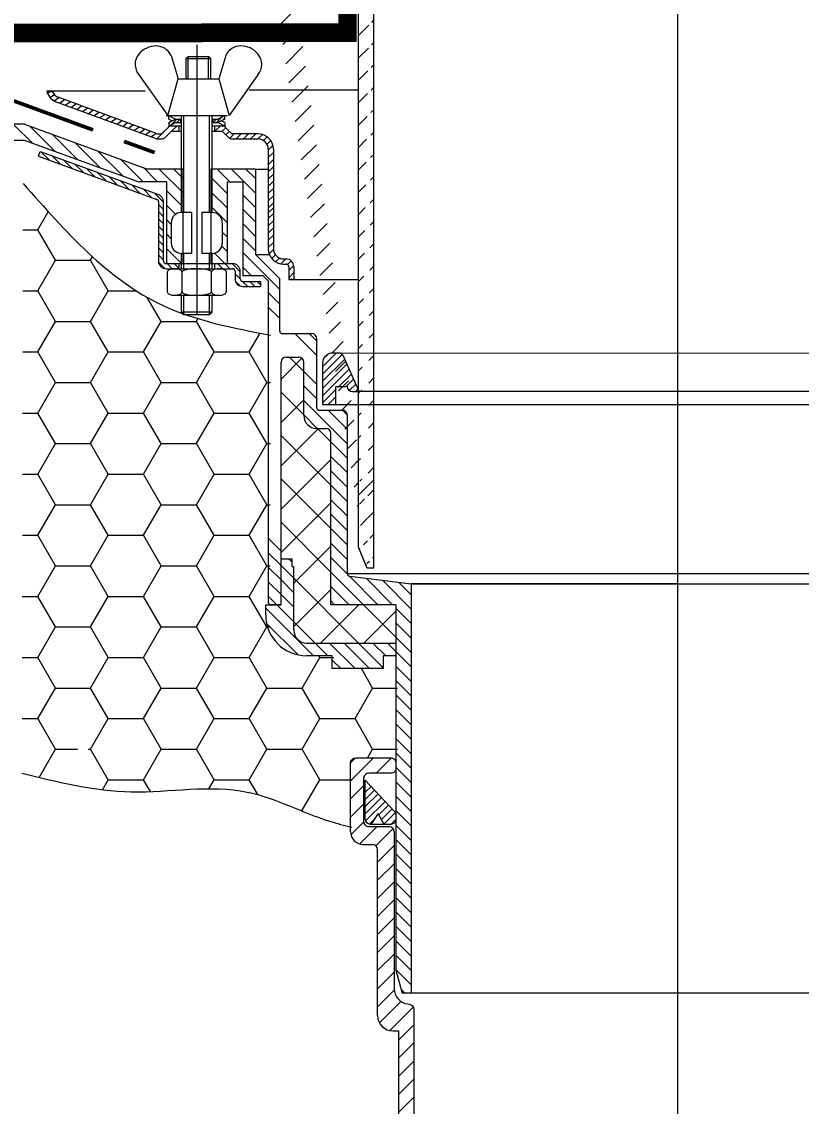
# Model space of a CAD drawing. Header units: millimetres. Extents: x -136099598 to 11807193, y 0 to 779331.
# Drawn here: x 724103 to 724805, y 384367 to 385343 of the extents above; entities that cross this region are included whole.
import ezdxf

# ---------------------------------------------------------------- set-up
doc = ezdxf.new("R2010")
doc.units = ezdxf.units.MM
doc.header["$MEASUREMENT"] = 0
doc.linetypes.add('ГОСТ 2.303 4', pattern=[7, 5, -2, 0])
doc.layers.add('АР_Кровельный аэратор', color=250, linetype='Continuous')
doc.layers.add('Штриховка', color=7, linetype='Continuous', lineweight=5)

msp = doc.modelspace()

# ---------------------------------------------------------------- hatches: boundary and pattern name
at = {"layer": 'АР_Кровельный аэратор', "lineweight": 15}
h = msp.add_hatch(dxfattribs=at)
h.set_pattern_fill('ANSI31', color=256, scale=4.48, style=0)
h.set_pattern_definition([(45, (501265.037, 412872.382), (-10.0578869, 10.0578869), [])])
h.paths.add_polyline_path([(723880.779, 385769.336), (723880.782, 385757.837), (723949.306, 385757.852), (723957.234, 385765.783), (723957.233, 385769.352)])
h.paths.add_polyline_path([(723966.891, 385769.354), (723966.894, 385759.356), (723970.564, 385757.856), (724039.226, 385757.87), (724057.013, 385750.093, -0.6266697), (724065.77, 385746.265), (724205.883, 385685.004), (724231.294, 385685.004), (724231.294, 385608.359, 0.0559229), (724231.803, 385608.302), (724245.584, 385608.301), (724245.584, 385617.499, -0.4142136), (724236.385, 385626.698), (724236.385, 385645.095, -0.4142136), (724245.584, 385654.294), (724245.584, 385696.502), (724207.937, 385696.502), (724042.696, 385769.37)])
edge = h.paths.add_edge_path()
edge.add_line((724312.355, 385697.055), (724272.022, 385697.055))
edge.add_line((724272.022, 385697.055), (724272.029, 385608.3))
edge.add_line((724312.355, 385619.865), (724334.202, 385598.018))
edge.add_line((724312.355, 385697.055), (724312.355, 385619.865))
edge.add_line((724300.854, 385600.842), (724300.854, 385680.957))
edge.add_arc((724319.424, 385594.703), 4.599, 0, 85.307492)
edge.add_line((724324.024, 385555.784), (724324.024, 385594.703))
edge.add_line((724406.005, 385551.678), (724324.024, 385555.784))
edge.add_line((724334.202, 385569.09), (724334.202, 385598.018))
edge.add_line((724419.758, 385564.805), (724334.202, 385569.09))
edge.add_line((724419.994, 384851.447), (724419.813, 385564.805))
edge.add_line((724406.196, 384870.195), (724406.005, 385551.678))
edge.add_line((724287.474, 385685.556), (724287.474, 385608.3))
edge.add_line((724296.255, 385685.556), (724287.474, 385685.556))
edge.add_line((724272.031, 385608.301), (724291.595, 385608.301))
edge.add_line((724413.918, 384851.447), (724406.196, 384870.195))
edge.add_line((724419.994, 384852.716), (724418.723, 384851.447))
edge.add_line((724419.994, 384851.447), (724413.918, 384851.447))
edge = h.paths.add_edge_path(flags=17)
edge.add_arc((724296.255, 385680.957), 4.599, 0, 90)
h = msp.add_hatch(dxfattribs=at)
h.set_pattern_fill('HONEY', color=256, scale=10, style=0)
h.set_pattern_definition([(0, (-84634.728, 159383.702), (47.625, 27.49630645), [31.75, -63.5]), (120, (-84634.728, 159383.702), (-47.6249999, 27.4963066), [31.75, -63.5]), (60, (-84634.728, 159383.702), (1e-07, 54.9926131), [-63.5, 31.75])])
edge = h.paths.add_edge_path()
edge.add_spline(control_points=[(724103.965, 385197.525), (724142.202, 385154.239), (724203.596, 385084.738), (724293.122, 385067.528), (724326.891, 385061.037)], knot_values=[0, 0, 0, 0, 5.9534439, 9.5590385, 9.5590385, 9.5590385, 9.5590385], degree=3, periodic=0)
edge.add_line((724326.891, 385061.037), (724326.454, 384821.468))
edge.add_arc((724328.753, 384821.464), 2.3, 539.89551, 629.89551)
edge.add_line((724328.749, 384819.164), (724324.151, 384819.172))
edge.add_line((724324.151, 384819.172), (724324.135, 384809.974))
edge.add_arc((724360.93, 384809.906), 36.795, 539.89551, 629.89551)
edge.add_line((724360.863, 384773.111), (724383.893, 384773.069))
edge.add_line((724383.893, 384773.069), (724383.872, 384761.571))
edge.add_line((724383.872, 384761.571), (724430.571, 384761.486))
edge.add_line((724430.571, 384761.486), (724429.873, 384762.185))
edge.add_line((724429.873, 384762.185), (724429.893, 384772.986))
edge.add_line((724429.893, 384772.986), (724441.35, 384772.965))
edge.add_line((724441.35, 384772.965), (724441.174, 384676.456))
edge.add_arc((724436.575, 384676.465), 4.599, 359.89551, 449.89551)
edge.add_line((724436.583, 384681.064), (724404.898, 384681.122))
edge.add_arc((724404.89, 384676.523), 4.599, 449.89551, 539.89551)
edge.add_line((724400.291, 384676.531), (724400.184, 384618.22))
edge.add_spline(control_points=[(724400.184, 384618.22), (724393.376, 384619.911), (724361.199, 384627.908), (724299.434, 384662.386), (724211.117, 384644.212), (724152.775, 384655.075), (724128.827, 384660.618)], knot_values=[0.9443372, 0.9443372, 0.9443372, 0.9443372, 1.6963413, 4.4985026, 8.2293539, 10.8517749, 10.8517749, 10.8517749, 10.8517749], degree=3, periodic=0)
edge.add_line((724128.827, 384660.618), (724152.326, 384691.371))
edge.add_arc((724157.912, 384691.361), 5.586, 539.89551, 719.89551)
edge.add_arc((724157.912, 384691.361), 5.586, 359.89551, 539.89551)
edge.add_line((724152.326, 384691.371), (724128.827, 384660.618))
edge.add_spline(control_points=[(724128.827, 384660.618), (724120.203, 384662.613), (724111.596, 384664.747), (724102.989, 384666.88)], knot_values=[0, 0, 0, 0, 0.9443372, 0.9443372, 0.9443372, 0.9443372], degree=3, periodic=0)
edge.add_line((724102.989, 384666.88), (724103.964, 385197.526))
h = msp.add_hatch(dxfattribs=at)
h.set_pattern_fill('KOVY', color=256, scale=4.599383, style=0)
h.set_pattern_definition([(45, (711215.104, 386866.9703), (-3.252255, 3.252255), [])])
h.paths.add_polyline_path([(724373.597, 384998.719), (724385.724, 384998.719), (724385.724, 385014.865), (724395.901, 385014.865, 0.4170965), (724400.5, 385010.22), (724406.742, 385010.22), (724392.471, 385042.218, 0.2960412), (724388.27, 385044.944), (724382.796, 385044.944, 0.4142136), (724373.597, 385035.746)])
h = msp.add_hatch(dxfattribs=at)
h.set_pattern_fill('KOVY', color=256, scale=11.498458, style=0)
h.set_pattern_definition([(45, (718860.08, 383088.834), (-8.130637, 8.130637), [])])
edge = h.paths.add_edge_path()
edge.add_line((724441.963, 384164.553), (724455.761, 384164.553))
edge.add_line((724455.761, 384164.553), (724455.761, 384454.417))
edge.add_arc((724451.162, 384454.417), 4.599, 0, 82.971677)
edge.add_line((724451.724, 384458.982), (724450.331, 384459.154))
edge.add_arc((724452.019, 384472.848), 13.798, 180, 262.971677, ccw=False)
edge.add_line((724438.221, 384472.848), (724438.221, 384614.162))
edge.add_arc((724433.622, 384614.162), 4.599, 360, 450)
edge.add_line((724433.622, 384618.761), (724415.224, 384618.761))
edge.add_arc((724415.224, 384623.361), 4.599, 180, 270, ccw=False)
edge.add_line((724410.625, 384623.361), (724410.625, 384662.198))
edge.add_arc((724415.224, 384662.198), 4.599, 90, 180, ccw=False)
edge.add_line((724415.224, 384666.798), (724435.184, 384666.798))
edge.add_arc((724435.184, 384671.397), 4.599, 270, 360)
edge.add_line((724439.783, 384671.397), (724439.783, 384675.996))
edge.add_arc((724435.184, 384675.996), 4.599, 0, 90)
edge.add_line((724435.184, 384680.596), (724403.499, 384680.596))
edge.add_arc((724403.499, 384675.996), 4.599, 90, 180)
edge.add_line((724398.9, 384675.996), (724398.9, 384614.162))
edge.add_arc((724410.398, 384614.162), 11.498, 180, 270)
edge.add_line((724410.398, 384602.663), (724418.677, 384602.663))
edge.add_arc((724418.677, 384598.064), 4.599, 0, 90, ccw=False)
edge.add_line((724423.276, 384598.064), (724423.276, 384448.669))
edge.add_arc((724437.074, 384448.669), 13.798, 180, 270)
edge.add_line((724437.074, 384434.87), (724441.963, 384434.87))
edge.add_line((724441.963, 384434.87), (724441.963, 384164.553))
edge = h.paths.add_edge_path()
edge.add_line((724929.737, 384164.553), (724943.535, 384164.553))
edge.add_line((724943.535, 384164.553), (724943.535, 384434.87))
edge.add_line((724943.535, 384434.87), (724948.424, 384434.87))
edge.add_arc((724948.424, 384448.669), 13.798, 270, 360)
edge.add_line((724962.222, 384448.669), (724962.222, 384598.064))
edge.add_arc((724966.821, 384598.064), 4.599, 90, 180, ccw=False)
edge.add_line((724966.821, 384602.663), (724975.1, 384602.663))
edge.add_arc((724975.1, 384614.162), 11.498, 270, 360)
edge.add_line((724986.598, 384614.162), (724986.598, 384675.996))
edge.add_arc((724981.999, 384675.996), 4.599, 360, 450)
edge.add_line((724981.999, 384680.596), (724950.314, 384680.596))
edge.add_arc((724950.314, 384675.996), 4.599, 90, 180)
edge.add_line((724945.715, 384675.996), (724945.715, 384671.397))
edge.add_arc((724950.314, 384671.397), 4.599, 180, 270)
edge.add_line((724950.314, 384666.798), (724970.274, 384666.798))
edge.add_arc((724970.274, 384662.198), 4.599, 0, 90, ccw=False)
edge.add_line((724974.873, 384662.198), (724974.873, 384623.361))
edge.add_arc((724970.274, 384623.361), 4.599, -90, 0, ccw=False)
edge.add_line((724970.274, 384618.761), (724951.876, 384618.761))
edge.add_arc((724951.876, 384614.162), 4.599, 90, 180)
edge.add_line((724947.277, 384614.162), (724947.277, 384472.848))
edge.add_arc((724933.479, 384472.848), 13.798, -82.971677, 0, ccw=False)
edge.add_line((724935.167, 384459.154), (724933.774, 384458.982))
edge.add_arc((724934.336, 384454.417), 4.599, 97.028323, 180)
edge.add_line((724929.737, 384454.417), (724929.737, 384164.553))

# ---------------------------------------------------------------- linework, layer by layer
for p, q in [((724693.622, 384164.553), (724693.411, 386199.429)), ((724419.994, 384851.447), (724419.813, 385564.805)), ((724406.196, 384870.195), (724406.005, 385551.678)), ((724260.375, 385322.26), (724260.391, 385079.49)), ((724237.282, 385312.742), (724243.497, 385291.815)), ((724252.698, 385311.882), (724250.859, 385310.042)), ((724250.859, 385310.042), (724272.936, 385310.047)), ((724250.862, 385291.817), (724250.859, 385310.042)), ((724252.698, 385311.882), (724271.096, 385311.886)), ((724252.702, 385291.817), (724252.698, 385311.882)), ((724271.096, 385311.886), (724272.936, 385310.047)), ((724271.1, 385291.821), (724271.096, 385311.886)), ((724272.939, 385291.821), (724272.936, 385310.047)), ((724286.498, 385312.752), (724280.292, 385291.823)), ((724208.339, 385295.397), (724234.305, 385258.698)), ((724234.305, 385258.698), (724243.497, 385291.815)), ((724243.497, 385291.815), (724280.292, 385291.823)), ((724280.292, 385291.823), (724289.498, 385258.709)), ((724315.448, 385295.419), (724289.498, 385258.709)), ((724125.315, 385280.85), (724130.396, 385280.043)), ((724125.903, 385278.878), (724127.978, 385280.427)), ((724128.251, 385274.891), (724131.947, 385277.65)), ((724131.872, 385271.854), (724136.072, 385274.989)), ((724223.199, 385237.922), (724134.019, 385270.844)), ((724224.02, 385242.522), (724135.611, 385275.159)), ((724136.822, 385269.81), (724141.216, 385273.09)), ((724141.966, 385267.91), (724146.361, 385271.191)), ((724147.111, 385266.011), (724151.506, 385269.291)), ((724152.256, 385264.112), (724156.651, 385267.392)), ((724157.401, 385262.213), (724161.795, 385265.493)), ((724162.545, 385260.313), (724166.94, 385263.594)), ((724167.69, 385258.414), (724172.085, 385261.694)), ((724172.835, 385256.515), (724177.23, 385259.795)), ((724105.239, 385250.847), (723887.857, 385250.847)), ((724112.013, 385234.126), (724095.66, 385250.479)), ((724105.239, 385250.847), (724215.94, 385210.568)), ((724177.98, 385254.616), (724182.374, 385257.896)), ((724183.124, 385252.716), (724187.519, 385255.997)), ((724188.269, 385250.817), (724192.664, 385254.097)), ((724193.414, 385248.918), (724197.809, 385252.198)), ((724198.559, 385247.018), (724202.953, 385250.299)), ((724232.786, 385258.793), (724287.979, 385258.793)), ((724235.176, 385255.573), (724235.176, 385258.793)), ((724235.176, 385258.793), (724241.318, 385255.573)), ((724235.176, 385255.573), (724238.247, 385253.964)), ((724235.176, 385252.354), (724241.318, 385255.573)), ((724235.176, 385251.701), (724236.548, 385253.073)), ((724235.176, 385249.134), (724241.318, 385252.354)), ((724235.176, 385252.354), (724235.176, 385249.134)), ((724236.617, 385249.89), (724242.301, 385255.573)), ((724241.318, 385255.573), (724246.593, 385255.573)), ((724241.318, 385252.354), (724246.593, 385252.354)), ((724242.333, 385252.354), (724245.553, 385255.573)), ((724245.586, 385252.354), (724245.664, 385252.432)), ((724245.664, 385255.573), (724245.664, 385252.354)), ((724246.593, 385171.478), (724246.593, 385258.793)), ((724248.893, 385171.478), (724248.893, 385258.793)), ((724271.89, 385171.478), (724271.89, 385258.793)), ((724274.189, 385171.478), (724274.189, 385258.793)), ((724274.189, 385255.573), (724279.446, 385255.573)), ((724274.189, 385252.354), (724279.446, 385252.354)), ((724275.1, 385252.598), (724278.075, 385255.573)), ((724275.1, 385252.354), (724275.1, 385255.573)), ((724278.108, 385252.354), (724283.4, 385257.646)), ((724285.589, 385258.793), (724279.446, 385255.573)), ((724285.589, 385255.573), (724279.446, 385252.354)), ((724285.589, 385249.134), (724279.446, 385252.354)), ((724285.589, 385252.354), (724282.517, 385253.964)), ((724283.469, 385254.462), (724285.589, 385256.582)), ((724285.589, 385255.573), (724285.589, 385258.793)), ((724285.589, 385252.354), (724285.589, 385249.134)), ((724132.463, 385226.685), (724110.052, 385249.096)), ((724152.913, 385219.244), (724130.502, 385241.655)), ((724203.703, 385245.119), (724208.098, 385248.4)), ((724208.848, 385243.22), (724213.243, 385246.5)), ((724213.993, 385241.321), (724218.388, 385244.601)), ((724219.137, 385239.421), (724223.532, 385242.702)), ((724224.365, 385237.638), (724235.293, 385248.566)), ((724225.613, 385242.237), (724228.707, 385242.237)), ((724234.259, 385247.789), (724228.707, 385242.237)), ((724237.512, 385244.537), (724231.96, 385238.985)), ((724246.593, 385249.134), (724235.176, 385249.134)), ((724237.512, 385244.537), (724246.612, 385244.537)), ((724237.768, 385244.537), (724242.368, 385249.136)), ((724244.273, 385244.537), (724244.313, 385244.576)), ((724244.313, 385249.136), (724244.313, 385244.537)), ((724285.588, 385249.134), (724274.189, 385249.134)), ((724274.209, 385244.537), (724274.189, 385244.537)), ((724274.209, 385244.537), (724283.309, 385244.537)), ((724276.508, 385249.136), (724276.508, 385244.537)), ((724276.796, 385244.537), (724281.395, 385249.136)), ((724283.3, 385244.537), (724286.557, 385247.794)), ((724288.861, 385238.985), (724283.309, 385244.537)), ((724286.557, 385241.289), (724289.809, 385244.541)), ((724292.113, 385242.237), (724286.562, 385247.789)), ((724289.95, 385238.178), (724294.01, 385242.237)), ((724315.603, 385242.237), (724292.113, 385242.237)), ((724295.915, 385237.638), (724300.514, 385242.237)), ((724302.419, 385237.638), (724307.018, 385242.237)), ((724308.924, 385237.638), (724313.523, 385242.237)), ((724315.428, 385237.638), (724319.473, 385241.683)), ((724320.513, 385236.218), (724323.819, 385239.524)), ((723878.659, 385236.685), (724104.98, 385236.685)), ((724104.98, 385236.685), (724208.361, 385199.069)), ((724173.363, 385211.803), (724150.952, 385234.214)), ((724224.791, 385237.638), (724228.707, 385237.638)), ((724292.113, 385237.638), (724315.603, 385237.638)), ((724323.666, 385232.866), (724327.006, 385236.207)), ((724324.801, 385227.498), (724329.009, 385231.705)), ((724117.828, 385222.058), (724119.401, 385226.38)), ((724117.828, 385222.058), (724224.4, 385183.268)), ((724119.401, 385226.38), (724225.974, 385187.59)), ((724127.66, 385218.479), (724119.964, 385226.175)), ((724137.887, 385214.757), (724130.191, 385222.452)), ((724193.812, 385204.363), (724171.402, 385226.773)), ((724324.801, 385228.439), (724324.801, 385138.822)), ((724324.801, 385220.993), (724329.401, 385225.592)), ((724329.401, 385228.439), (724329.401, 385138.822)), ((724148.114, 385211.034), (724140.418, 385218.73)), ((724158.341, 385207.312), (724150.645, 385215.008)), ((724168.567, 385203.59), (724160.872, 385211.285)), ((724212.115, 385199.069), (724191.852, 385219.333)), ((724225.124, 385199.069), (724212.301, 385211.892)), ((724247.734, 385210.568), (724215.94, 385210.568)), ((724247.736, 385189.466), (724226.635, 385210.568)), ((724247.735, 385202.476), (724239.644, 385210.568)), ((724247.734, 385210.568), (724247.742, 385125.484)), ((724313.268, 385210.574), (724273.031, 385210.57)), ((724273.031, 385210.57), (724273.038, 385125.484)), ((724290.171, 385199.067), (724278.668, 385210.57)), ((724313.3, 385188.947), (724291.676, 385210.572)), ((724313.3, 385201.956), (724304.683, 385210.573)), ((724313.3, 385210.574), (724324.801, 385210.574)), ((724313.3, 385210.574), (724313.3, 385133.562)), ((724324.801, 385214.488), (724329.401, 385219.088)), ((724324.801, 385207.984), (724329.401, 385212.583)), ((724178.794, 385199.867), (724171.099, 385207.563)), ((724189.021, 385196.145), (724181.325, 385203.84)), ((724288.003, 385188.226), (724273.032, 385203.197)), ((724324.801, 385201.479), (724329.401, 385206.079)), ((724199.248, 385192.423), (724191.552, 385200.118)), ((724209.475, 385188.7), (724201.779, 385196.396)), ((724233.023, 385199.069), (724208.361, 385199.069)), ((724219.702, 385184.978), (724212.006, 385192.673)), ((724233.023, 385199.069), (724233.023, 385125.484)), ((724247.737, 385176.456), (724233.023, 385191.17)), ((724288.003, 385199.067), (724301.807, 385199.067)), ((724288.003, 385125.484), (724288.003, 385199.067)), ((724301.807, 385199.067), (724301.799, 385114.539)), ((724324.801, 385194.975), (724329.401, 385199.574)), ((724324.801, 385188.47), (724329.401, 385193.07)), ((724230.513, 385180.671), (724222.233, 385188.951)), ((724225.914, 385181.107), (724225.913, 385127.785)), ((724230.513, 385127.785), (724230.513, 385181.107)), ((724288.003, 385175.217), (724273.033, 385190.187)), ((724313.3, 385175.938), (724301.806, 385187.432)), ((724324.801, 385181.966), (724329.401, 385186.565)), ((724230.513, 385167.662), (724225.913, 385172.262)), ((724230.513, 385174.167), (724225.914, 385178.766)), ((724241.348, 385169.836), (724233.023, 385178.161)), ((724255.792, 385171.478), (724246.593, 385171.478)), ((724255.792, 385171.478), (724255.792, 385134.683)), ((724274.189, 385171.478), (724264.99, 385171.478)), ((724264.99, 385171.478), (724264.99, 385134.683)), ((724288.003, 385162.208), (724273.034, 385177.177)), ((724313.3, 385162.929), (724301.805, 385174.424)), ((724324.801, 385175.461), (724329.401, 385180.061)), ((724324.801, 385171.125), (724329.401, 385175.724)), ((724230.513, 385161.158), (724225.913, 385165.757)), ((724237.394, 385160.781), (724233.023, 385165.152)), ((724237.394, 385162.279), (724237.394, 385143.882)), ((724283.388, 385162.279), (724283.388, 385143.882)), ((724324.801, 385165.939), (724329.401, 385170.538)), ((724324.801, 385159.434), (724329.401, 385164.034)), ((724230.513, 385154.653), (724225.913, 385159.253)), ((724230.513, 385148.149), (724225.913, 385152.748)), ((724237.394, 385147.772), (724233.023, 385152.143)), ((724288.003, 385149.199), (724283.388, 385153.814)), ((724313.3, 385149.92), (724301.803, 385161.417)), ((724324.801, 385152.93), (724329.401, 385157.529)), ((724230.513, 385141.644), (724225.913, 385146.244)), ((724313.3, 385136.911), (724301.802, 385148.409)), ((724324.801, 385146.425), (724329.401, 385151.025)), ((724324.801, 385139.921), (724329.401, 385144.52)), ((724230.513, 385135.14), (724225.913, 385139.739)), ((724230.513, 385128.635), (724225.913, 385133.235)), ((724246.673, 385125.484), (724233.023, 385139.133)), ((724255.792, 385134.683), (724246.593, 385134.683)), ((724246.593, 385120.885), (724246.593, 385134.683)), ((724248.893, 385120.885), (724248.893, 385134.683)), ((724274.189, 385134.683), (724264.99, 385134.683)), ((724271.89, 385120.885), (724271.89, 385134.683)), ((724274.189, 385120.885), (724274.189, 385134.683)), ((724285.7, 385125.484), (724276.264, 385134.92)), ((724288.003, 385136.19), (724282.99, 385141.204)), ((724335.147, 385102.055), (724301.801, 385135.401)), ((724313.3, 385133.562), (724325.839, 385133.572)), ((724313.3, 385133.562), (724335.147, 385111.715)), ((724325.595, 385134.21), (724329.433, 385138.048)), ((724327.944, 385130.055), (724331.22, 385133.33)), ((724231.661, 385120.983), (724226.01, 385126.633)), ((724232.812, 385125.485), (724247.744, 385125.485)), ((724233.664, 385125.484), (724233.023, 385126.124)), ((724233.023, 385125.484), (724247.742, 385125.484)), ((724238.262, 385120.886), (724233.663, 385125.485)), ((724244.311, 385121.342), (724240.167, 385125.485)), ((724244.311, 385125.485), (724244.311, 385120.886)), ((724247.742, 385125.484), (724288.003, 385125.484)), ((724273.04, 385125.485), (724292.604, 385125.485)), ((724276.506, 385125.485), (724276.506, 385120.886)), ((724283.794, 385120.886), (724279.194, 385125.485)), ((724290.298, 385120.886), (724285.699, 385125.485)), ((724299.503, 385118.185), (724292.203, 385125.485)), ((724309.654, 385114.539), (724301.8, 385122.393)), ((724331.428, 385127.034), (724334.826, 385130.433)), ((724336.143, 385125.244), (724340.522, 385129.623)), ((724338.599, 385129.623), (724340.897, 385129.623)), ((724338.599, 385125.024), (724340.897, 385125.024)), ((724342.092, 385124.689), (724345.375, 385127.972)), ((724343.197, 385119.29), (724347.711, 385123.804)), ((724343.197, 385122.724), (724343.197, 385111.226)), ((724347.797, 385122.724), (724347.796, 385111.226)), ((724232.812, 385120.886), (724244.311, 385120.886)), ((724233.837, 385117.807), (724233.837, 385100.045)), ((724240.475, 385120.885), (724280.307, 385120.885)), ((724244.311, 385120.886), (724247.744, 385120.886)), ((724247.114, 385100.045), (724247.114, 385117.833)), ((724247.744, 385120.886), (724276.506, 385120.886)), ((724260.391, 385120.885), (724260.391, 385120.885)), ((724260.391, 385120.885), (724260.391, 385120.885)), ((724273.668, 385100.045), (724273.668, 385117.807)), ((724276.506, 385120.886), (724292.604, 385120.886)), ((724286.946, 385117.807), (724286.946, 385100.045)), ((724294.904, 385118.586), (724294.904, 385111.781)), ((724299.506, 385111.678), (724294.904, 385116.28)), ((724299.503, 385111.781), (724299.503, 385118.586)), ((724320.2, 385114.539), (724301.799, 385114.539)), ((724324.798, 385109.941), (724320.2, 385114.539)), ((724343.197, 385112.785), (724347.797, 385117.385)), ((724299.345, 385105.334), (724295.357, 385109.323)), ((724306.302, 385104.882), (724301.701, 385109.483)), ((724301.803, 385109.481), (724317.898, 385109.481)), ((724301.803, 385104.882), (724317.898, 385104.882)), ((724312.807, 385104.882), (724308.207, 385109.481)), ((724317.898, 385106.295), (724314.712, 385109.481)), ((724317.898, 385109.481), (724317.898, 385104.882)), ((724324.798, 385109.941), (724324.798, 384820.798)), ((724335.147, 385064.796), (724335.147, 385111.715)), ((724347.796, 385111.226), (724343.197, 385111.226)), ((724240.475, 385096.968), (724280.307, 385096.968)), ((724246.593, 385081.79), (724246.593, 385096.968)), ((724248.893, 385079.49), (724248.893, 385096.968)), ((724271.89, 385079.49), (724271.89, 385096.968)), ((724274.189, 385081.79), (724274.189, 385096.968)), ((724335.147, 385089.046), (724324.798, 385099.395)), ((724335.147, 385076.037), (724324.798, 385086.386)), ((724248.893, 385079.49), (724246.593, 385081.79)), ((724274.189, 385081.79), (724246.593, 385081.79)), ((724271.89, 385079.49), (724248.893, 385079.49)), ((724271.89, 385079.49), (724274.189, 385081.79)), ((724337.447, 385062.496), (724363.893, 385062.496)), ((724337.447, 385062.496), (724363.893, 385062.496)), ((724368.492, 385042.692), (724348.688, 385062.496)), ((724355.846, 385062.496), (724363.895, 385062.496)), ((724368.492, 385055.701), (724361.697, 385062.496)), ((724368.492, 384995.805), (724368.492, 385057.897)), ((724388.27, 385044.944), (724382.796, 385044.944)), ((724388.27, 385044.944), (724999.192, 385045.04)), ((724336.3, 384818.499), (724336.3, 385036.74)), ((724336.302, 385021.548), (724355.066, 385040.312)), ((724340.899, 385041.339), (724352.168, 385041.339)), ((724356.769, 385028.397), (724343.827, 385041.339)), ((724356.767, 384988.676), (724356.767, 385036.74)), ((724373.597, 385035.746), (724373.597, 384998.719)), ((724406.742, 385010.22), (724392.471, 385042.218)), ((724368.492, 385016.673), (724356.767, 385028.399)), ((724368.492, 385003.664), (724356.767, 385015.39)), ((724356.769, 384989.37), (724336.302, 385009.837)), ((724385.724, 384998.719), (724385.724, 385014.865)), ((724385.724, 385014.865), (724395.901, 385014.865)), ((724395.901, 385014.865), (724395.901, 385014.82)), ((724400.5, 385010.22), (724406.742, 385010.22)), ((724980.732, 385010.31), (724406.742, 385010.22)), ((724336.302, 384982.521), (724356.769, 385002.988)), ((724396.089, 384963.059), (724356.767, 385002.381)), ((724373.597, 384998.719), (724385.724, 384998.719)), ((724385.724, 384998.719), (725001.753, 384998.816)), ((724368.961, 384977.178), (724356.767, 384989.372)), ((724370.792, 384993.506), (724391.489, 384993.506)), ((724396.089, 384976.068), (724378.651, 384993.506)), ((724396.085, 384989.08), (724391.664, 384993.502)), ((724396.089, 384846.308), (724396.089, 384988.906)), ((724336.302, 384943.494), (724370.215, 384977.408)), ((724368.266, 384977.178), (724376.545, 384977.178)), ((724381.146, 384964.993), (724368.731, 384977.408)), ((724381.146, 384925.966), (724336.302, 384970.81)), ((724381.144, 384818.499), (724381.144, 384972.578)), ((724396.089, 384950.05), (724381.144, 384964.995)), ((724336.302, 384904.467), (724381.146, 384949.311)), ((724396.089, 384937.041), (724381.144, 384951.986)), ((724396.089, 384924.032), (724381.144, 384938.977)), ((724381.146, 384886.939), (724336.302, 384931.783)), ((724396.089, 384911.023), (724381.144, 384925.968)), ((724336.302, 384865.44), (724381.146, 384910.284)), ((724396.089, 384898.014), (724381.144, 384912.959)), ((724396.089, 384885.005), (724381.144, 384899.95)), ((724381.146, 384847.912), (724336.302, 384892.756)), ((724396.089, 384871.996), (724381.144, 384886.941)), ((724336.3, 384866.74), (724324.798, 384878.241)), ((724347.797, 384837.908), (724381.146, 384871.257)), ((724396.089, 384858.987), (724381.144, 384873.932)), ((724413.918, 384851.447), (724406.196, 384870.195)), ((724336.3, 384853.731), (724324.798, 384865.232)), ((724336.298, 384818.499), (724336.298, 384859.893)), ((724336.298, 384859.893), (724346.417, 384859.893)), ((724346.417, 384856.623), (724343.147, 384859.893)), ((724346.417, 384852.994), (724346.417, 384859.893)), ((724396.117, 384845.95), (724381.144, 384860.923)), ((724336.3, 384840.722), (724324.798, 384852.223)), ((724347.797, 384842.234), (724336.298, 384853.732)), ((724346.417, 384852.994), (724347.797, 384852.994)), ((724347.797, 384795.502), (724347.797, 384852.994)), ((724419.994, 384851.447), (724413.918, 384851.447)), ((724347.797, 384829.225), (724336.298, 384840.723)), ((724406.028, 384784.003), (724347.797, 384842.234)), ((724410.559, 384818.499), (724381.144, 384847.914)), ((724396.089, 384846.613), (724989.409, 384846.613)), ((724423.568, 384818.499), (724398.03, 384844.037)), ((724398.11, 384844.025), (724453.581, 384837.257)), ((724436.577, 384818.499), (724412.849, 384842.227)), ((724453.581, 384814.504), (724427.666, 384840.419)), ((724336.3, 384827.713), (724324.798, 384839.214)), ((724347.797, 384798.881), (724381.146, 384832.23)), ((724397.55, 384818.499), (724381.144, 384834.905)), ((724453.581, 384827.513), (724442.483, 384838.611)), ((724453.581, 384837.257), (724931.917, 384837.257)), ((724693.653, 384837.187), (724453.581, 384837.187)), ((724453.581, 384837.187), (724453.581, 384468.945)), ((724332.505, 384818.499), (724324.798, 384826.205)), ((724347.797, 384816.216), (724336.298, 384827.714)), ((724384.541, 384818.499), (724381.144, 384821.896)), ((724322.5, 384809.3), (724322.5, 384818.499)), ((724322.5, 384818.499), (724336.298, 384818.499)), ((724365.49, 384772.505), (724322.5, 384815.494)), ((724336.3, 384818.499), (724327.098, 384818.499)), ((724347.797, 384803.207), (724332.505, 384818.499)), ((724371.946, 384784.003), (724406.442, 384818.499)), ((724439.783, 384818.499), (724381.144, 384818.499)), ((724439.785, 384789.273), (724410.559, 384818.499)), ((724410.973, 384784.003), (724439.785, 384812.814)), ((724439.783, 384818.499), (724439.783, 384489.643)), ((724453.581, 384801.495), (724439.783, 384815.293)), ((724351.685, 384773.3), (724323.296, 384801.69)), ((724367, 384784.003), (724347.797, 384803.207)), ((724453.581, 384788.486), (724439.783, 384802.284)), ((724359.295, 384784.003), (724439.785, 384784.003)), ((724378.499, 384772.505), (724367, 384784.003)), ((724403.006, 384761.006), (724380.009, 384784.003)), ((724416.015, 384761.006), (724393.018, 384784.003)), ((724428.326, 384761.705), (724406.028, 384784.003)), ((724430.535, 384772.505), (724419.037, 384784.003)), ((724439.785, 384776.264), (724432.046, 384784.003)), ((724453.581, 384775.477), (724439.783, 384789.275)), ((724382.326, 384772.505), (724359.295, 384772.505)), ((724382.326, 384761.006), (724382.326, 384772.505)), ((724439.785, 384772.505), (724428.326, 384772.505)), ((724428.326, 384772.505), (724428.326, 384761.006)), ((724453.581, 384762.468), (724439.783, 384776.266)), ((724389.997, 384761.006), (724382.326, 384768.677)), ((724453.581, 384749.459), (724439.783, 384763.257)), ((724428.326, 384761.006), (724382.326, 384761.006)), ((724453.581, 384736.45), (724439.783, 384750.248)), ((724453.581, 384723.441), (724439.783, 384737.239)), ((724453.581, 384710.432), (724439.783, 384724.23)), ((724453.581, 384697.423), (724439.783, 384711.221)), ((724453.581, 384684.414), (724439.783, 384698.212)), ((724453.581, 384671.404), (724439.783, 384685.203)), ((724453.581, 384658.395), (724439.783, 384672.194)), ((724453.581, 384645.386), (724439.783, 384659.185)), ((724453.581, 384632.377), (724439.783, 384646.176)), ((724453.581, 384619.368), (724439.783, 384633.167)), ((724453.581, 384606.359), (724439.783, 384620.158)), ((724453.581, 384593.35), (724439.783, 384607.149)), ((724423.276, 384448.669), (724423.276, 384598.064)), ((724453.581, 384580.341), (724439.783, 384594.14)), ((724453.581, 384567.332), (724439.783, 384581.13)), ((724453.581, 384554.323), (724439.783, 384568.121)), ((724453.581, 384541.314), (724439.783, 384555.112)), ((724453.581, 384528.305), (724439.783, 384542.103)), ((724453.581, 384515.296), (724439.783, 384529.094)), ((724453.581, 384502.287), (724439.783, 384516.085)), ((724453.581, 384489.278), (724439.783, 384503.076)), ((724453.581, 384476.269), (724439.783, 384490.067)), ((724439.783, 384489.643), (724445.329, 384468.945)), ((724447.896, 384468.945), (724444.389, 384472.452)), ((724946.714, 384468.945), (724445.329, 384468.945)), ((724437.074, 384434.87), (724441.963, 384434.87)), ((724441.963, 384434.87), (724441.963, 384164.553))]:
    msp.add_line(p, q, dxfattribs=at)
at = {"layer": 'АР_Кровельный аэратор', "lineweight": 15, "const_width": 16.8, "flags": 128}
msp.add_lwpolyline([(724396.103, 385543.775), (724396.147, 385333.194), (723830.535, 385333.014), (723765.453, 385287.937), (723286.218, 385287.838), (723286.218, 385287.838)], dxfattribs=at)
at = {"layer": 'АР_Кровельный аэратор', "lineweight": 15}
for points in [[(724125.315, 385280.85), (724213.87, 385280.85)], [(724307.652, 385281.733), (724406.074, 385281.762)], [(724343.197, 385111.226), (724406.124, 385111.226)], [(724419.989, 384930.764), (724406.198, 384916.993)], [(724412.187, 384649.755), (724417.364, 384654.932)], [(724412.187, 384643.25), (724420.515, 384651.578)], [(724412.187, 384636.746), (724423.666, 384648.225)], [(724412.187, 384630.241), (724426.817, 384644.871)], [(724412.417, 384623.967), (724429.968, 384641.518)], [(724424.382, 384629.427), (724433.119, 384638.164)], [(724426.736, 384625.277), (724436.27, 384634.811)], [(724415.854, 384620.899), (724420.079, 384625.125)], [(724423.743, 384630.553), (724417.162, 384620.804)], [(724429.275, 384620.804), (724423.743, 384630.553)], [(724429.091, 384621.128), (724439.288, 384631.325)], [(724435.272, 384620.804), (724439.782, 384625.314)], [(724410.398, 384602.663), (724418.677, 384602.663)]]:
    msp.add_lwpolyline(points, dxfattribs=at)
for points in [[(724398.9, 384614.162), (724398.9, 384675.996, -0.4142136), (724403.499, 384680.596), (724435.184, 384680.596, -0.4142136), (724439.783, 384675.996), (724439.783, 384671.397, -0.4142136), (724435.184, 384666.798), (724415.224, 384666.798, 0.4142136), (724410.625, 384662.198), (724410.625, 384623.361, 0.4142136), (724415.224, 384618.761), (724433.622, 384618.761)], [(724412.187, 384660.442), (724438.535, 384632.399, -0.1908323), (724439.783, 384629.25), (724439.783, 384625.403, -0.4142136), (724435.184, 384620.804), (724416.786, 384620.804, -0.4142133), (724412.187, 384625.403), (724412.187, 384660.442)], [(724438.221, 384614.162), (724438.221, 384472.848, 0.3787248), (724450.331, 384459.154), (724451.724, 384458.982, -0.3787248), (724455.761, 384454.417), (724455.761, 384164.553)]]:
    msp.add_lwpolyline(points, format="xyb", dxfattribs=at)
for centre, radius, start, end in [((724223.938, 385300.882), 20.517, 89.931643, 139.934776), ((724223.466, 385306.06), 15.347, 25.811552, 88.214666), ((724300.34, 385306.055), 15.377, 92.013566, 154.179204), ((724299.836, 385300.905), 20.517, 40.100155, 90.103288), ((724219.299, 385304.8), 14.442, 139.923653, 220.657645), ((724304.483, 385304.818), 14.442, 319.39547, 40.100152), ((724138.797, 385283.789), 13.798, 192.294879, 249.737608), ((724138.797, 385283.789), 9.199, 204.030286, 249.737608), ((724225.613, 385246.836), 4.599, 249.737609, 270.000619), ((724237.512, 385244.537), 4.599, 90, 135), ((724283.309, 385244.537), 4.599, 45, 90), ((724315.603, 385228.439), 13.798, 359.999889, 89.999752), ((724224.791, 385242.237), 4.599, 249.737607, 270.000612), ((724228.707, 385242.237), 4.599, 270.000575, 315), ((724292.113, 385242.237), 4.599, 225, 269.99998), ((724315.603, 385228.439), 9.199, 0, 90), ((724223.614, 385181.107), 2.3, 359.999641, 69.999641), ((724223.614, 385181.107), 6.899, 359.999641, 69.999641), ((724246.593, 385162.279), 9.199, 90, 180), ((724274.189, 385162.279), 9.199, 0, 90), ((724246.593, 385143.882), 9.199, 180, 270), ((724274.189, 385143.882), 9.199, 270, 0), ((724338.599, 385138.822), 13.798, 179.999889, 269.999752), ((724338.599, 385138.822), 9.199, 179.999889, 269.99998), ((724232.812, 385127.785), 6.899, 179.999641, 269.999641), ((724232.812, 385127.785), 2.3, 179.999641, 269.999641), ((724292.604, 385118.586), 6.899, 359.999641, 89.999641), ((724340.897, 385122.724), 6.899, 359.999752, 89.99998), ((724340.897, 385122.724), 2.3, 359.999752, 89.999752), ((724235.607, 385117.745), 1.772, 135.572893, 177.981231), ((724237.521, 385115.939), 4.402, 113.279034, 136.227183), ((724240.259, 385109.337), 11.55, 88.927548, 112.812108), ((724240.832, 385109.984), 10.893, 65.400667, 89.183911), ((724243.637, 385116.216), 4.059, 41.611658, 64.786099), ((724245.396, 385117.761), 1.718, 0.657559, 42.030202), ((724247.998, 385117.782), 0.884, 138.639883, 180.094212), ((724249.25, 385116.717), 2.527, 118.833538, 139.274977), ((724252.92, 385109.748), 10.403, 102.13101, 118.029685), ((724259.659, 385078.993), 41.888, 89.8988, 102.302292), ((724261.441, 385081.617), 39.25, 76.896538, 89.317671), ((724268.218, 385110.646), 9.441, 60.768737, 77.015522), ((724271.649, 385116.851), 2.35, 39.351865, 59.891476), ((724272.799, 385117.785), 0.868, 359.679342, 39.805301), ((724275.423, 385117.746), 1.757, 137.154587, 177.151708), ((724277.184, 385116.16), 4.126, 115.137669, 137.634308), ((724279.938, 385110.013), 10.862, 91.118998, 114.516766), ((724280.523, 385109.337), 11.55, 67.187933, 91.072478), ((724283.261, 385115.939), 4.402, 43.772899, 66.721011), ((724285.175, 385117.745), 1.772, 2.018909, 44.427197), ((724292.604, 385118.586), 2.3, 359.999641, 89.999641), ((724301.803, 385111.781), 6.899, 179.999641, 269.999766), ((724301.803, 385111.781), 2.3, 179.999641, 269.999753), ((724235.607, 385100.108), 1.772, 182.018675, 224.427045), ((724237.521, 385101.913), 4.402, 223.77276, 246.720935), ((724240.259, 385108.516), 11.55, 247.187862, 271.072432), ((724240.796, 385108.032), 11.059, 270.433341, 294.092281), ((724243.569, 385101.727), 4.171, 294.671916, 317.539566), ((724245.369, 385100.101), 1.746, 317.037941, 358.17767), ((724248.029, 385100.081), 0.916, 182.242977, 222.904071), ((724249.346, 385101.254), 2.68, 222.104474, 241.851078), ((724253.083, 385108.548), 10.874, 242.620928, 258.126773), ((724259.736, 385139.611), 42.642, 257.965358, 270.277148), ((724260.427, 385151.518), 54.551, 269.492895, 274.950272), ((724262.251, 385132.259), 35.207, 274.697532, 282.013901), ((724267.25, 385109.799), 12.2, 281.00498, 295.90883), ((724271.236, 385101.512), 3.004, 296.599908, 315.596209), ((724272.704, 385100.099), 0.967, 314.500619, 355.240286), ((724275.443, 385100.112), 1.777, 182.99596, 223.976142), ((724277.291, 385101.834), 4.303, 223.385026, 245.959244), ((724280.028, 385108.227), 11.257, 246.49716, 270.055972), ((724280.336, 385110.546), 13.579, 269.877925, 280.65911), ((724281.173, 385106.418), 9.367, 280.298333, 294.123276), ((724283.261, 385101.913), 4.402, 293.279046, 316.227222), ((724285.175, 385100.108), 1.772, 315.572935, 357.981322), ((724337.447, 385064.796), 2.3, 180, 270), ((724363.893, 385057.897), 4.599, 0, 90), ((724382.796, 385035.746), 9.199, 90, 180), ((724388.27, 385040.345), 4.599, 24.036312, 90), ((724340.899, 385036.74), 4.599, 90, 180), ((724352.168, 385036.74), 4.599, 0, 90), ((724400.5, 385014.82), 4.599, 180, 270), ((724370.792, 384995.805), 2.3, 180, 270), ((724368.266, 384988.676), 11.498, 180, 270), ((724391.489, 384988.906), 4.599, 0, 90), ((724376.545, 384972.578), 4.599, 0, 90), ((724398.388, 384846.308), 2.3, 180, 263.043247), ((724327.098, 384820.798), 2.3, 180, 270), ((724359.295, 384809.3), 36.795, 180, 270), ((724359.295, 384795.502), 11.498, 180, 270), ((724433.622, 384614.162), 4.599, 0, 90), ((724410.398, 384614.162), 11.498, 180, 270), ((724418.677, 384598.064), 4.599, 0, 90), ((724437.074, 384448.669), 13.798, 180, 270)]:
    msp.add_arc(centre, radius, start, end, dxfattribs=at)
for points in [[(724103.965, 385197.525), (724229.587, 385087.951), (724326.891, 385061.037)], [(724102.989, 384666.88), (724201.44, 384650.107), (724305.904, 384649.916), (724379.851, 384623.69), (724400.184, 384618.22)]]:
    msp.add_spline(points, degree=3, dxfattribs=at)
at = {"layer": 'Штриховка', "color": 6, "linetype": 'ГОСТ 2.303 4', "lineweight": 50, "ltscale": 15}
msp.add_lwpolyline([(723016.925, 385255.601), (723859.457, 385255.077, 0.131005), (723887.338, 385262.491), (723909.606, 385275.253), (724077.062, 385275.149, -0.0881611), (724096.354, 385271.709), (724222.325, 385225.389)], format="xyb", dxfattribs=at)

doc.saveas('drawing.dxf')
